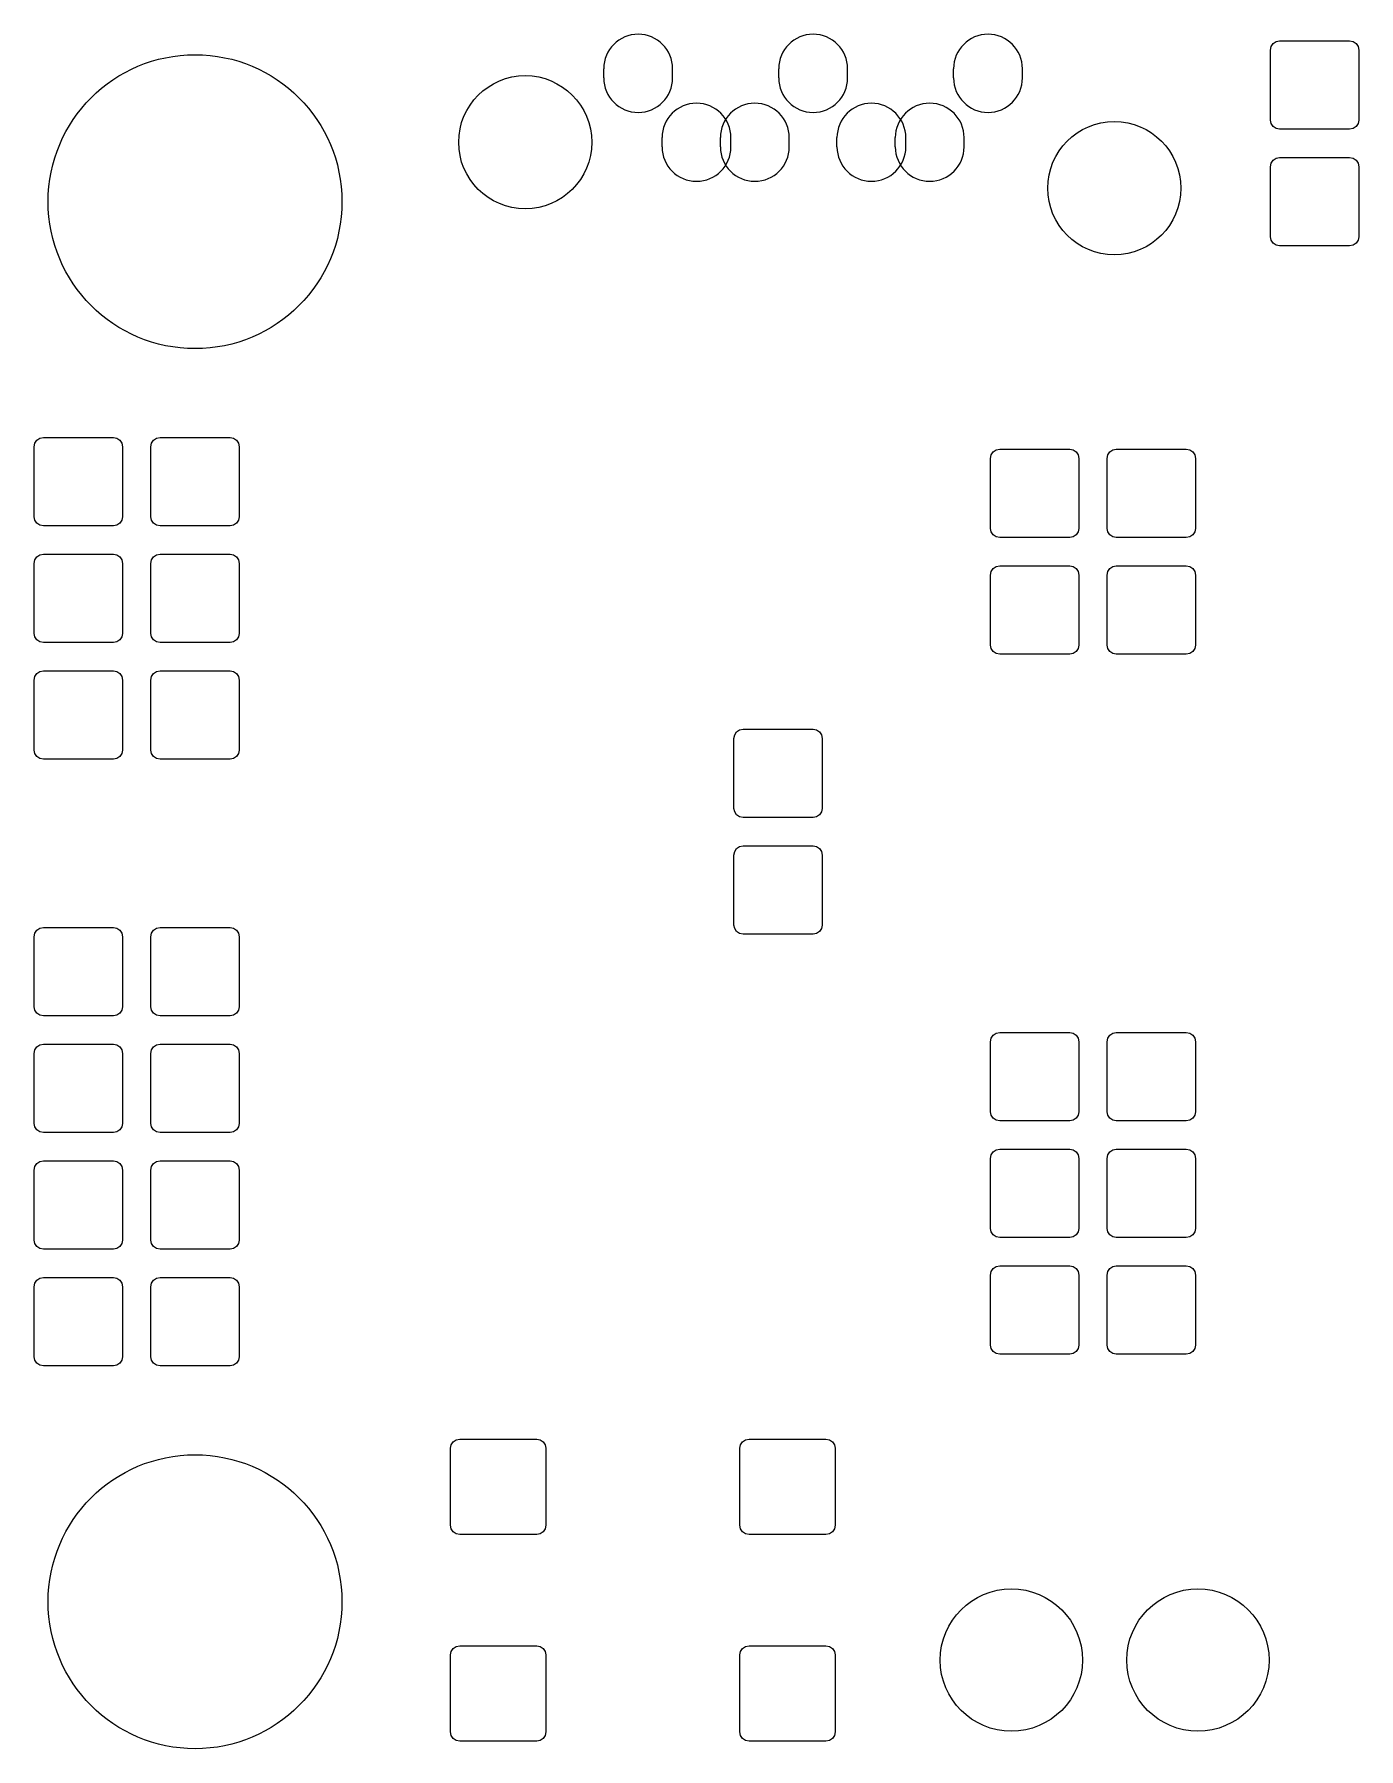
# Model space of a CAD drawing. Extents: x 6.25 to 8.53, y -5.53 to -4.05.
# Drawn here: x 6.252 to 7.388, y -5.516 to -4.047 of the extents above; entities that cross this region are included whole.
import ezdxf

# ---------------------------------------------------------------- set-up
doc = ezdxf.new("R2010")
doc.units = 0
doc.header["$MEASUREMENT"] = 0
doc.layers.add('BLACK', color=7, linetype='CONTINUOUS')

msp = doc.modelspace()

# ---------------------------------------------------------------- linework, layer by layer
at = {"layer": 'BLACK', "linetype": 'CONTINUOUS'}
for p, q in [((7.31273, -4.05699), (7.31443, -4.05443)), ((7.31443, -4.05443), (7.31699, -4.05273)), ((7.31699, -4.05273), (7.32, -4.05213)), ((7.32, -4.05213), (7.38, -4.05213)), ((7.38, -4.05213), (7.38301, -4.05273)), ((7.38301, -4.05273), (7.38557, -4.05443)), ((7.38557, -4.05443), (7.38727, -4.05699)), ((7.31213, -4.06), (7.31273, -4.05699)), ((7.31213, -4.12), (7.31213, -4.06)), ((7.38727, -4.05699), (7.38787, -4.06)), ((7.38787, -4.06), (7.38787, -4.12)), ((6.74047, -4.08394), (6.74047, -4.07606)), ((6.79953, -4.08394), (6.79953, -4.07606)), ((6.89047, -4.08394), (6.89047, -4.07606)), ((6.94953, -4.08394), (6.94953, -4.07606)), ((7.04047, -4.08394), (7.04047, -4.07606)), ((7.09953, -4.08394), (7.09953, -4.07606)), ((7.31273, -4.12301), (7.31213, -4.12)), ((7.31443, -4.12557), (7.31273, -4.12301)), ((7.31699, -4.12727), (7.31443, -4.12557)), ((7.32, -4.12787), (7.31699, -4.12727)), ((7.38, -4.12787), (7.32, -4.12787)), ((7.38301, -4.12727), (7.38, -4.12787)), ((7.38557, -4.12557), (7.38301, -4.12727)), ((7.38727, -4.12301), (7.38557, -4.12557)), ((7.38787, -4.12), (7.38727, -4.12301)), ((6.79047, -4.14299), (6.79047, -4.13512)), ((6.84047, -4.14299), (6.84047, -4.13512)), ((6.84953, -4.14299), (6.84953, -4.13512)), ((6.89953, -4.14299), (6.89953, -4.13512)), ((6.94047, -4.14299), (6.94047, -4.13512)), ((6.99047, -4.14299), (6.99047, -4.13512)), ((6.99953, -4.14299), (6.99953, -4.13512)), ((7.04953, -4.14299), (7.04953, -4.13512)), ((7.31213, -4.16), (7.31273, -4.15699)), ((7.31273, -4.15699), (7.31443, -4.15443)), ((7.31443, -4.15443), (7.31699, -4.15273)), ((7.31699, -4.15273), (7.32, -4.15213)), ((7.32, -4.15213), (7.38, -4.15213)), ((7.38, -4.15213), (7.38301, -4.15273)), ((7.38301, -4.15273), (7.38557, -4.15443)), ((7.38557, -4.15443), (7.38727, -4.15699)), ((7.38727, -4.15699), (7.38787, -4.16)), ((7.31213, -4.22), (7.31213, -4.16)), ((7.38787, -4.16), (7.38787, -4.22)), ((7.31273, -4.22301), (7.31213, -4.22)), ((7.31443, -4.22557), (7.31273, -4.22301)), ((7.31699, -4.22727), (7.31443, -4.22557)), ((7.32, -4.22787), (7.31699, -4.22727)), ((7.38, -4.22787), (7.32, -4.22787)), ((7.38301, -4.22727), (7.38, -4.22787)), ((7.38557, -4.22557), (7.38301, -4.22727)), ((7.38727, -4.22301), (7.38557, -4.22557)), ((7.38787, -4.22), (7.38727, -4.22301)), ((6.25443, -4.39443), (6.25699, -4.39273)), ((6.25699, -4.39273), (6.26, -4.39213)), ((6.26, -4.39213), (6.32, -4.39213)), ((6.32, -4.39213), (6.32301, -4.39273)), ((6.32301, -4.39273), (6.32557, -4.39443)), ((6.35443, -4.39443), (6.35699, -4.39273)), ((6.35699, -4.39273), (6.36, -4.39213)), ((6.36, -4.39213), (6.42, -4.39213)), ((6.42, -4.39213), (6.42301, -4.39273)), ((6.42301, -4.39273), (6.42557, -4.39443)), ((6.25213, -4.4), (6.25273, -4.39699)), ((6.25213, -4.46), (6.25213, -4.4)), ((6.25273, -4.39699), (6.25443, -4.39443)), ((6.32557, -4.39443), (6.32727, -4.39699)), ((6.32727, -4.39699), (6.32787, -4.4)), ((6.32787, -4.4), (6.32787, -4.46)), ((6.35213, -4.4), (6.35273, -4.39699)), ((6.35213, -4.46), (6.35213, -4.4)), ((6.35273, -4.39699), (6.35443, -4.39443)), ((6.42557, -4.39443), (6.42727, -4.39699)), ((6.42727, -4.39699), (6.42787, -4.4)), ((6.42787, -4.4), (6.42787, -4.46)), ((7.07213, -4.41), (7.07273, -4.40699)), ((7.07273, -4.40699), (7.07443, -4.40443)), ((7.07443, -4.40443), (7.07699, -4.40273)), ((7.07699, -4.40273), (7.08, -4.40213)), ((7.08, -4.40213), (7.14, -4.40213)), ((7.14, -4.40213), (7.14301, -4.40273)), ((7.14301, -4.40273), (7.14557, -4.40443)), ((7.14557, -4.40443), (7.14727, -4.40699)), ((7.14727, -4.40699), (7.14787, -4.41)), ((7.17213, -4.41), (7.17273, -4.40699)), ((7.17273, -4.40699), (7.17443, -4.40443)), ((7.17443, -4.40443), (7.17699, -4.40273)), ((7.17699, -4.40273), (7.18, -4.40213)), ((7.18, -4.40213), (7.24, -4.40213)), ((7.24, -4.40213), (7.24301, -4.40273)), ((7.24301, -4.40273), (7.24557, -4.40443)), ((7.24557, -4.40443), (7.24727, -4.40699)), ((7.24727, -4.40699), (7.24787, -4.41)), ((7.07213, -4.47), (7.07213, -4.41)), ((7.14787, -4.41), (7.14787, -4.47)), ((7.17213, -4.47), (7.17213, -4.41)), ((7.24787, -4.41), (7.24787, -4.47)), ((6.25273, -4.46301), (6.25213, -4.46)), ((6.25443, -4.46557), (6.25273, -4.46301)), ((6.25699, -4.46727), (6.25443, -4.46557)), ((6.32557, -4.46557), (6.32301, -4.46727)), ((6.32727, -4.46301), (6.32557, -4.46557)), ((6.32787, -4.46), (6.32727, -4.46301)), ((6.35273, -4.46301), (6.35213, -4.46)), ((6.35443, -4.46557), (6.35273, -4.46301)), ((6.35699, -4.46727), (6.35443, -4.46557)), ((6.42557, -4.46557), (6.42301, -4.46727)), ((6.42727, -4.46301), (6.42557, -4.46557)), ((6.42787, -4.46), (6.42727, -4.46301)), ((6.26, -4.46787), (6.25699, -4.46727)), ((6.32, -4.46787), (6.26, -4.46787)), ((6.32301, -4.46727), (6.32, -4.46787)), ((6.36, -4.46787), (6.35699, -4.46727)), ((6.42, -4.46787), (6.36, -4.46787)), ((6.42301, -4.46727), (6.42, -4.46787)), ((7.07273, -4.47301), (7.07213, -4.47)), ((7.07443, -4.47557), (7.07273, -4.47301)), ((7.07699, -4.47727), (7.07443, -4.47557)), ((7.08, -4.47787), (7.07699, -4.47727)), ((7.14, -4.47787), (7.08, -4.47787)), ((7.14301, -4.47727), (7.14, -4.47787)), ((7.14557, -4.47557), (7.14301, -4.47727)), ((7.14727, -4.47301), (7.14557, -4.47557)), ((7.14787, -4.47), (7.14727, -4.47301)), ((7.17273, -4.47301), (7.17213, -4.47)), ((7.17443, -4.47557), (7.17273, -4.47301)), ((7.17699, -4.47727), (7.17443, -4.47557)), ((7.18, -4.47787), (7.17699, -4.47727)), ((7.24, -4.47787), (7.18, -4.47787)), ((7.24301, -4.47727), (7.24, -4.47787)), ((7.24557, -4.47557), (7.24301, -4.47727)), ((7.24727, -4.47301), (7.24557, -4.47557)), ((7.24787, -4.47), (7.24727, -4.47301)), ((6.25273, -4.49699), (6.25443, -4.49443)), ((6.25443, -4.49443), (6.25699, -4.49273)), ((6.25699, -4.49273), (6.26, -4.49213)), ((6.26, -4.49213), (6.32, -4.49213)), ((6.32, -4.49213), (6.32301, -4.49273)), ((6.32301, -4.49273), (6.32557, -4.49443)), ((6.32557, -4.49443), (6.32727, -4.49699)), ((6.35273, -4.49699), (6.35443, -4.49443)), ((6.35443, -4.49443), (6.35699, -4.49273)), ((6.35699, -4.49273), (6.36, -4.49213)), ((6.36, -4.49213), (6.42, -4.49213)), ((6.42, -4.49213), (6.42301, -4.49273)), ((6.42301, -4.49273), (6.42557, -4.49443)), ((6.42557, -4.49443), (6.42727, -4.49699)), ((6.25213, -4.5), (6.25273, -4.49699)), ((6.25213, -4.56), (6.25213, -4.5)), ((6.32727, -4.49699), (6.32787, -4.5)), ((6.32787, -4.5), (6.32787, -4.56)), ((6.35213, -4.5), (6.35273, -4.49699)), ((6.35213, -4.56), (6.35213, -4.5)), ((6.42727, -4.49699), (6.42787, -4.5)), ((6.42787, -4.5), (6.42787, -4.56)), ((7.07213, -4.51), (7.07273, -4.50699)), ((7.07213, -4.57), (7.07213, -4.51)), ((7.07273, -4.50699), (7.07443, -4.50443)), ((7.07443, -4.50443), (7.07699, -4.50273)), ((7.07699, -4.50273), (7.08, -4.50213)), ((7.08, -4.50213), (7.14, -4.50213)), ((7.14, -4.50213), (7.14301, -4.50273)), ((7.14301, -4.50273), (7.14557, -4.50443)), ((7.14557, -4.50443), (7.14727, -4.50699)), ((7.14727, -4.50699), (7.14787, -4.51)), ((7.14787, -4.51), (7.14787, -4.57)), ((7.17213, -4.51), (7.17273, -4.50699)), ((7.17213, -4.57), (7.17213, -4.51)), ((7.17273, -4.50699), (7.17443, -4.50443)), ((7.17443, -4.50443), (7.17699, -4.50273)), ((7.17699, -4.50273), (7.18, -4.50213)), ((7.18, -4.50213), (7.24, -4.50213)), ((7.24, -4.50213), (7.24301, -4.50273)), ((7.24301, -4.50273), (7.24557, -4.50443)), ((7.24557, -4.50443), (7.24727, -4.50699)), ((7.24727, -4.50699), (7.24787, -4.51)), ((7.24787, -4.51), (7.24787, -4.57)), ((6.25273, -4.56301), (6.25213, -4.56)), ((6.25443, -4.56557), (6.25273, -4.56301)), ((6.25699, -4.56727), (6.25443, -4.56557)), ((6.26, -4.56787), (6.25699, -4.56727)), ((6.32, -4.56787), (6.26, -4.56787)), ((6.32301, -4.56727), (6.32, -4.56787)), ((6.32557, -4.56557), (6.32301, -4.56727)), ((6.32727, -4.56301), (6.32557, -4.56557)), ((6.32787, -4.56), (6.32727, -4.56301)), ((6.35273, -4.56301), (6.35213, -4.56)), ((6.35443, -4.56557), (6.35273, -4.56301)), ((6.35699, -4.56727), (6.35443, -4.56557)), ((6.36, -4.56787), (6.35699, -4.56727)), ((6.42, -4.56787), (6.36, -4.56787)), ((6.42301, -4.56727), (6.42, -4.56787)), ((6.42557, -4.56557), (6.42301, -4.56727)), ((6.42727, -4.56301), (6.42557, -4.56557)), ((6.42787, -4.56), (6.42727, -4.56301)), ((7.07273, -4.57301), (7.07213, -4.57)), ((7.07443, -4.57557), (7.07273, -4.57301)), ((7.07699, -4.57727), (7.07443, -4.57557)), ((7.08, -4.57787), (7.07699, -4.57727)), ((7.14, -4.57787), (7.08, -4.57787)), ((7.14301, -4.57727), (7.14, -4.57787)), ((7.14557, -4.57557), (7.14301, -4.57727)), ((7.14727, -4.57301), (7.14557, -4.57557)), ((7.14787, -4.57), (7.14727, -4.57301)), ((7.17273, -4.57301), (7.17213, -4.57)), ((7.17443, -4.57557), (7.17273, -4.57301)), ((7.17699, -4.57727), (7.17443, -4.57557)), ((7.18, -4.57787), (7.17699, -4.57727)), ((7.24, -4.57787), (7.18, -4.57787)), ((7.24301, -4.57727), (7.24, -4.57787)), ((7.24557, -4.57557), (7.24301, -4.57727)), ((7.24727, -4.57301), (7.24557, -4.57557)), ((7.24787, -4.57), (7.24727, -4.57301)), ((6.25213, -4.6), (6.25273, -4.59699)), ((6.25273, -4.59699), (6.25443, -4.59443)), ((6.25443, -4.59443), (6.25699, -4.59273)), ((6.25699, -4.59273), (6.26, -4.59213)), ((6.26, -4.59213), (6.32, -4.59213)), ((6.32, -4.59213), (6.32301, -4.59273)), ((6.32301, -4.59273), (6.32557, -4.59443)), ((6.32557, -4.59443), (6.32727, -4.59699)), ((6.32727, -4.59699), (6.32787, -4.6)), ((6.35213, -4.6), (6.35273, -4.59699)), ((6.35273, -4.59699), (6.35443, -4.59443)), ((6.35443, -4.59443), (6.35699, -4.59273)), ((6.35699, -4.59273), (6.36, -4.59213)), ((6.36, -4.59213), (6.42, -4.59213)), ((6.42, -4.59213), (6.42301, -4.59273)), ((6.42301, -4.59273), (6.42557, -4.59443)), ((6.42557, -4.59443), (6.42727, -4.59699)), ((6.42727, -4.59699), (6.42787, -4.6)), ((6.25213, -4.66), (6.25213, -4.6)), ((6.32787, -4.6), (6.32787, -4.66)), ((6.35213, -4.66), (6.35213, -4.6)), ((6.42787, -4.6), (6.42787, -4.66)), ((6.85443, -4.64443), (6.85699, -4.64273)), ((6.85699, -4.64273), (6.86, -4.64213)), ((6.86, -4.64213), (6.92, -4.64213)), ((6.92, -4.64213), (6.92301, -4.64273)), ((6.92301, -4.64273), (6.92557, -4.64443)), ((6.85213, -4.65), (6.85273, -4.64699)), ((6.85213, -4.71), (6.85213, -4.65)), ((6.85273, -4.64699), (6.85443, -4.64443)), ((6.92557, -4.64443), (6.92727, -4.64699)), ((6.92727, -4.64699), (6.92787, -4.65)), ((6.92787, -4.65), (6.92787, -4.71)), ((6.25273, -4.66301), (6.25213, -4.66)), ((6.25443, -4.66557), (6.25273, -4.66301)), ((6.25699, -4.66727), (6.25443, -4.66557)), ((6.26, -4.66787), (6.25699, -4.66727)), ((6.32, -4.66787), (6.26, -4.66787)), ((6.32301, -4.66727), (6.32, -4.66787)), ((6.32557, -4.66557), (6.32301, -4.66727)), ((6.32727, -4.66301), (6.32557, -4.66557)), ((6.32787, -4.66), (6.32727, -4.66301)), ((6.35273, -4.66301), (6.35213, -4.66)), ((6.35443, -4.66557), (6.35273, -4.66301)), ((6.35699, -4.66727), (6.35443, -4.66557)), ((6.36, -4.66787), (6.35699, -4.66727)), ((6.42, -4.66787), (6.36, -4.66787)), ((6.42301, -4.66727), (6.42, -4.66787)), ((6.42557, -4.66557), (6.42301, -4.66727)), ((6.42727, -4.66301), (6.42557, -4.66557)), ((6.42787, -4.66), (6.42727, -4.66301)), ((6.85273, -4.71301), (6.85213, -4.71)), ((6.85443, -4.71557), (6.85273, -4.71301)), ((6.85699, -4.71727), (6.85443, -4.71557)), ((6.92557, -4.71557), (6.92301, -4.71727)), ((6.92727, -4.71301), (6.92557, -4.71557)), ((6.92787, -4.71), (6.92727, -4.71301)), ((6.86, -4.71787), (6.85699, -4.71727)), ((6.92, -4.71787), (6.86, -4.71787)), ((6.92301, -4.71727), (6.92, -4.71787)), ((6.85273, -4.74699), (6.85443, -4.74443)), ((6.85443, -4.74443), (6.85699, -4.74273)), ((6.85699, -4.74273), (6.86, -4.74213)), ((6.86, -4.74213), (6.92, -4.74213)), ((6.92, -4.74213), (6.92301, -4.74273)), ((6.92301, -4.74273), (6.92557, -4.74443)), ((6.92557, -4.74443), (6.92727, -4.74699)), ((6.85213, -4.75), (6.85273, -4.74699)), ((6.85213, -4.81), (6.85213, -4.75)), ((6.92727, -4.74699), (6.92787, -4.75)), ((6.92787, -4.75), (6.92787, -4.81)), ((6.25213, -4.82), (6.25273, -4.81699)), ((6.25273, -4.81699), (6.25443, -4.81443)), ((6.25443, -4.81443), (6.25699, -4.81273)), ((6.25699, -4.81273), (6.26, -4.81213)), ((6.26, -4.81213), (6.32, -4.81213)), ((6.32, -4.81213), (6.32301, -4.81273)), ((6.32301, -4.81273), (6.32557, -4.81443)), ((6.32557, -4.81443), (6.32727, -4.81699)), ((6.32727, -4.81699), (6.32787, -4.82)), ((6.35213, -4.82), (6.35273, -4.81699)), ((6.35273, -4.81699), (6.35443, -4.81443)), ((6.35443, -4.81443), (6.35699, -4.81273)), ((6.35699, -4.81273), (6.36, -4.81213)), ((6.36, -4.81213), (6.42, -4.81213)), ((6.42, -4.81213), (6.42301, -4.81273)), ((6.42301, -4.81273), (6.42557, -4.81443)), ((6.42557, -4.81443), (6.42727, -4.81699)), ((6.42727, -4.81699), (6.42787, -4.82)), ((6.85273, -4.81301), (6.85213, -4.81)), ((6.85443, -4.81557), (6.85273, -4.81301)), ((6.85699, -4.81727), (6.85443, -4.81557)), ((6.86, -4.81787), (6.85699, -4.81727)), ((6.92, -4.81787), (6.86, -4.81787)), ((6.92301, -4.81727), (6.92, -4.81787)), ((6.92557, -4.81557), (6.92301, -4.81727)), ((6.92727, -4.81301), (6.92557, -4.81557)), ((6.92787, -4.81), (6.92727, -4.81301)), ((6.25213, -4.88), (6.25213, -4.82)), ((6.32787, -4.82), (6.32787, -4.88)), ((6.35213, -4.88), (6.35213, -4.82)), ((6.42787, -4.82), (6.42787, -4.88)), ((6.25273, -4.88301), (6.25213, -4.88)), ((6.25443, -4.88557), (6.25273, -4.88301)), ((6.25699, -4.88727), (6.25443, -4.88557)), ((6.26, -4.88787), (6.25699, -4.88727)), ((6.32, -4.88787), (6.26, -4.88787)), ((6.32301, -4.88727), (6.32, -4.88787)), ((6.32557, -4.88557), (6.32301, -4.88727)), ((6.32727, -4.88301), (6.32557, -4.88557)), ((6.32787, -4.88), (6.32727, -4.88301)), ((6.35273, -4.88301), (6.35213, -4.88)), ((6.35443, -4.88557), (6.35273, -4.88301)), ((6.35699, -4.88727), (6.35443, -4.88557)), ((6.36, -4.88787), (6.35699, -4.88727)), ((6.42, -4.88787), (6.36, -4.88787)), ((6.42301, -4.88727), (6.42, -4.88787)), ((6.42557, -4.88557), (6.42301, -4.88727)), ((6.42727, -4.88301), (6.42557, -4.88557)), ((6.42787, -4.88), (6.42727, -4.88301)), ((7.07213, -4.91), (7.07273, -4.90699)), ((7.07273, -4.90699), (7.07443, -4.90443)), ((7.07443, -4.90443), (7.07699, -4.90273)), ((7.07699, -4.90273), (7.08, -4.90213)), ((7.08, -4.90213), (7.14, -4.90213)), ((7.14, -4.90213), (7.14301, -4.90273)), ((7.14301, -4.90273), (7.14557, -4.90443)), ((7.14557, -4.90443), (7.14727, -4.90699)), ((7.14727, -4.90699), (7.14787, -4.91)), ((7.17213, -4.91), (7.17273, -4.90699)), ((7.17273, -4.90699), (7.17443, -4.90443)), ((7.17443, -4.90443), (7.17699, -4.90273)), ((7.17699, -4.90273), (7.18, -4.90213)), ((7.18, -4.90213), (7.24, -4.90213)), ((7.24, -4.90213), (7.24301, -4.90273)), ((7.24301, -4.90273), (7.24557, -4.90443)), ((7.24557, -4.90443), (7.24727, -4.90699)), ((7.24727, -4.90699), (7.24787, -4.91)), ((6.25213, -4.92), (6.25273, -4.91699)), ((6.25213, -4.98), (6.25213, -4.92)), ((6.25273, -4.91699), (6.25443, -4.91443)), ((6.25443, -4.91443), (6.25699, -4.91273)), ((6.25699, -4.91273), (6.26, -4.91213)), ((6.26, -4.91213), (6.32, -4.91213)), ((6.32, -4.91213), (6.32301, -4.91273)), ((6.32301, -4.91273), (6.32557, -4.91443)), ((6.32557, -4.91443), (6.32727, -4.91699)), ((6.32727, -4.91699), (6.32787, -4.92)), ((6.32787, -4.92), (6.32787, -4.98)), ((6.35213, -4.92), (6.35273, -4.91699)), ((6.35213, -4.98), (6.35213, -4.92)), ((6.35273, -4.91699), (6.35443, -4.91443)), ((6.35443, -4.91443), (6.35699, -4.91273)), ((6.35699, -4.91273), (6.36, -4.91213)), ((6.36, -4.91213), (6.42, -4.91213)), ((6.42, -4.91213), (6.42301, -4.91273)), ((6.42301, -4.91273), (6.42557, -4.91443)), ((6.42557, -4.91443), (6.42727, -4.91699)), ((6.42727, -4.91699), (6.42787, -4.92)), ((6.42787, -4.92), (6.42787, -4.98)), ((7.07213, -4.97), (7.07213, -4.91)), ((7.14787, -4.91), (7.14787, -4.97)), ((7.17213, -4.97), (7.17213, -4.91)), ((7.24787, -4.91), (7.24787, -4.97)), ((6.25273, -4.98301), (6.25213, -4.98)), ((6.32787, -4.98), (6.32727, -4.98301)), ((6.35273, -4.98301), (6.35213, -4.98)), ((6.42787, -4.98), (6.42727, -4.98301)), ((7.07273, -4.97301), (7.07213, -4.97)), ((7.07443, -4.97557), (7.07273, -4.97301)), ((7.07699, -4.97727), (7.07443, -4.97557)), ((7.08, -4.97787), (7.07699, -4.97727)), ((7.14, -4.97787), (7.08, -4.97787)), ((7.14301, -4.97727), (7.14, -4.97787)), ((7.14557, -4.97557), (7.14301, -4.97727)), ((7.14727, -4.97301), (7.14557, -4.97557)), ((7.14787, -4.97), (7.14727, -4.97301)), ((7.17273, -4.97301), (7.17213, -4.97)), ((7.17443, -4.97557), (7.17273, -4.97301)), ((7.17699, -4.97727), (7.17443, -4.97557)), ((7.18, -4.97787), (7.17699, -4.97727)), ((7.24, -4.97787), (7.18, -4.97787)), ((7.24301, -4.97727), (7.24, -4.97787)), ((7.24557, -4.97557), (7.24301, -4.97727)), ((7.24727, -4.97301), (7.24557, -4.97557)), ((7.24787, -4.97), (7.24727, -4.97301)), ((6.25443, -4.98557), (6.25273, -4.98301)), ((6.25699, -4.98727), (6.25443, -4.98557)), ((6.26, -4.98787), (6.25699, -4.98727)), ((6.32, -4.98787), (6.26, -4.98787)), ((6.32301, -4.98727), (6.32, -4.98787)), ((6.32557, -4.98557), (6.32301, -4.98727)), ((6.32727, -4.98301), (6.32557, -4.98557)), ((6.35443, -4.98557), (6.35273, -4.98301)), ((6.35699, -4.98727), (6.35443, -4.98557)), ((6.36, -4.98787), (6.35699, -4.98727)), ((6.42, -4.98787), (6.36, -4.98787)), ((6.42301, -4.98727), (6.42, -4.98787)), ((6.42557, -4.98557), (6.42301, -4.98727)), ((6.42727, -4.98301), (6.42557, -4.98557)), ((7.07213, -5.01), (7.07273, -5.00699)), ((7.07213, -5.07), (7.07213, -5.01)), ((7.07273, -5.00699), (7.07443, -5.00443)), ((7.07443, -5.00443), (7.07699, -5.00273)), ((7.07699, -5.00273), (7.08, -5.00213)), ((7.08, -5.00213), (7.14, -5.00213)), ((7.14, -5.00213), (7.14301, -5.00273)), ((7.14301, -5.00273), (7.14557, -5.00443)), ((7.14557, -5.00443), (7.14727, -5.00699)), ((7.14727, -5.00699), (7.14787, -5.01)), ((7.14787, -5.01), (7.14787, -5.07)), ((7.17213, -5.01), (7.17273, -5.00699)), ((7.17213, -5.07), (7.17213, -5.01)), ((7.17273, -5.00699), (7.17443, -5.00443)), ((7.17443, -5.00443), (7.17699, -5.00273)), ((7.17699, -5.00273), (7.18, -5.00213)), ((7.18, -5.00213), (7.24, -5.00213)), ((7.24, -5.00213), (7.24301, -5.00273)), ((7.24301, -5.00273), (7.24557, -5.00443)), ((7.24557, -5.00443), (7.24727, -5.00699)), ((7.24727, -5.00699), (7.24787, -5.01)), ((7.24787, -5.01), (7.24787, -5.07)), ((6.25213, -5.02), (6.25273, -5.01699)), ((6.25213, -5.08), (6.25213, -5.02)), ((6.25273, -5.01699), (6.25443, -5.01443)), ((6.25443, -5.01443), (6.25699, -5.01273)), ((6.25699, -5.01273), (6.26, -5.01213)), ((6.26, -5.01213), (6.32, -5.01213)), ((6.32, -5.01213), (6.32301, -5.01273)), ((6.32301, -5.01273), (6.32557, -5.01443)), ((6.32557, -5.01443), (6.32727, -5.01699)), ((6.32727, -5.01699), (6.32787, -5.02)), ((6.32787, -5.02), (6.32787, -5.08)), ((6.35213, -5.02), (6.35273, -5.01699)), ((6.35213, -5.08), (6.35213, -5.02)), ((6.35273, -5.01699), (6.35443, -5.01443)), ((6.35443, -5.01443), (6.35699, -5.01273)), ((6.35699, -5.01273), (6.36, -5.01213)), ((6.36, -5.01213), (6.42, -5.01213)), ((6.42, -5.01213), (6.42301, -5.01273)), ((6.42301, -5.01273), (6.42557, -5.01443)), ((6.42557, -5.01443), (6.42727, -5.01699)), ((6.42727, -5.01699), (6.42787, -5.02)), ((6.42787, -5.02), (6.42787, -5.08)), ((6.25273, -5.08301), (6.25213, -5.08)), ((6.25443, -5.08557), (6.25273, -5.08301)), ((6.32727, -5.08301), (6.32557, -5.08557)), ((6.32787, -5.08), (6.32727, -5.08301)), ((6.35273, -5.08301), (6.35213, -5.08)), ((6.35443, -5.08557), (6.35273, -5.08301)), ((6.42727, -5.08301), (6.42557, -5.08557)), ((6.42787, -5.08), (6.42727, -5.08301)), ((7.07273, -5.07301), (7.07213, -5.07)), ((7.07443, -5.07557), (7.07273, -5.07301)), ((7.07699, -5.07727), (7.07443, -5.07557)), ((7.08, -5.07787), (7.07699, -5.07727)), ((7.14, -5.07787), (7.08, -5.07787)), ((7.14301, -5.07727), (7.14, -5.07787)), ((7.14557, -5.07557), (7.14301, -5.07727)), ((7.14727, -5.07301), (7.14557, -5.07557)), ((7.14787, -5.07), (7.14727, -5.07301)), ((7.17273, -5.07301), (7.17213, -5.07)), ((7.17443, -5.07557), (7.17273, -5.07301)), ((7.17699, -5.07727), (7.17443, -5.07557)), ((7.18, -5.07787), (7.17699, -5.07727)), ((7.24, -5.07787), (7.18, -5.07787)), ((7.24301, -5.07727), (7.24, -5.07787)), ((7.24557, -5.07557), (7.24301, -5.07727)), ((7.24727, -5.07301), (7.24557, -5.07557)), ((7.24787, -5.07), (7.24727, -5.07301)), ((6.25699, -5.08727), (6.25443, -5.08557)), ((6.26, -5.08787), (6.25699, -5.08727)), ((6.32, -5.08787), (6.26, -5.08787)), ((6.32301, -5.08727), (6.32, -5.08787)), ((6.32557, -5.08557), (6.32301, -5.08727)), ((6.35699, -5.08727), (6.35443, -5.08557)), ((6.36, -5.08787), (6.35699, -5.08727)), ((6.42, -5.08787), (6.36, -5.08787)), ((6.42301, -5.08727), (6.42, -5.08787)), ((6.42557, -5.08557), (6.42301, -5.08727)), ((6.25443, -5.11443), (6.25699, -5.11273)), ((6.25699, -5.11273), (6.26, -5.11213)), ((6.26, -5.11213), (6.32, -5.11213)), ((6.32, -5.11213), (6.32301, -5.11273)), ((6.32301, -5.11273), (6.32557, -5.11443)), ((6.35443, -5.11443), (6.35699, -5.11273)), ((6.35699, -5.11273), (6.36, -5.11213)), ((6.36, -5.11213), (6.42, -5.11213)), ((6.42, -5.11213), (6.42301, -5.11273)), ((6.42301, -5.11273), (6.42557, -5.11443)), ((7.07213, -5.11), (7.07273, -5.10699)), ((7.07213, -5.17), (7.07213, -5.11)), ((7.07273, -5.10699), (7.07443, -5.10443)), ((7.07443, -5.10443), (7.07699, -5.10273)), ((7.07699, -5.10273), (7.08, -5.10213)), ((7.08, -5.10213), (7.14, -5.10213)), ((7.14, -5.10213), (7.14301, -5.10273)), ((7.14301, -5.10273), (7.14557, -5.10443)), ((7.14557, -5.10443), (7.14727, -5.10699)), ((7.14727, -5.10699), (7.14787, -5.11)), ((7.14787, -5.11), (7.14787, -5.17)), ((7.17213, -5.11), (7.17273, -5.10699)), ((7.17213, -5.17), (7.17213, -5.11)), ((7.17273, -5.10699), (7.17443, -5.10443)), ((7.17443, -5.10443), (7.17699, -5.10273)), ((7.17699, -5.10273), (7.18, -5.10213)), ((7.18, -5.10213), (7.24, -5.10213)), ((7.24, -5.10213), (7.24301, -5.10273)), ((7.24301, -5.10273), (7.24557, -5.10443)), ((7.24557, -5.10443), (7.24727, -5.10699)), ((7.24727, -5.10699), (7.24787, -5.11)), ((7.24787, -5.11), (7.24787, -5.17)), ((6.25213, -5.12), (6.25273, -5.11699)), ((6.25213, -5.18), (6.25213, -5.12)), ((6.25273, -5.11699), (6.25443, -5.11443)), ((6.32557, -5.11443), (6.32727, -5.11699)), ((6.32727, -5.11699), (6.32787, -5.12)), ((6.32787, -5.12), (6.32787, -5.18)), ((6.35213, -5.12), (6.35273, -5.11699)), ((6.35213, -5.18), (6.35213, -5.12)), ((6.35273, -5.11699), (6.35443, -5.11443)), ((6.42557, -5.11443), (6.42727, -5.11699)), ((6.42727, -5.11699), (6.42787, -5.12)), ((6.42787, -5.12), (6.42787, -5.18)), ((7.07273, -5.17301), (7.07213, -5.17)), ((7.14787, -5.17), (7.14727, -5.17301)), ((7.17273, -5.17301), (7.17213, -5.17)), ((7.24787, -5.17), (7.24727, -5.17301)), ((6.25273, -5.18301), (6.25213, -5.18)), ((6.25443, -5.18557), (6.25273, -5.18301)), ((6.25699, -5.18727), (6.25443, -5.18557)), ((6.32557, -5.18557), (6.32301, -5.18727)), ((6.32727, -5.18301), (6.32557, -5.18557)), ((6.32787, -5.18), (6.32727, -5.18301)), ((6.35273, -5.18301), (6.35213, -5.18)), ((6.35443, -5.18557), (6.35273, -5.18301)), ((6.35699, -5.18727), (6.35443, -5.18557)), ((6.42557, -5.18557), (6.42301, -5.18727)), ((6.42727, -5.18301), (6.42557, -5.18557)), ((6.42787, -5.18), (6.42727, -5.18301)), ((7.07443, -5.17557), (7.07273, -5.17301)), ((7.07699, -5.17727), (7.07443, -5.17557)), ((7.08, -5.17787), (7.07699, -5.17727)), ((7.14, -5.17787), (7.08, -5.17787)), ((7.14301, -5.17727), (7.14, -5.17787)), ((7.14557, -5.17557), (7.14301, -5.17727)), ((7.14727, -5.17301), (7.14557, -5.17557)), ((7.17443, -5.17557), (7.17273, -5.17301)), ((7.17699, -5.17727), (7.17443, -5.17557)), ((7.18, -5.17787), (7.17699, -5.17727)), ((7.24, -5.17787), (7.18, -5.17787)), ((7.24301, -5.17727), (7.24, -5.17787)), ((7.24557, -5.17557), (7.24301, -5.17727)), ((7.24727, -5.17301), (7.24557, -5.17557)), ((6.26, -5.18787), (6.25699, -5.18727)), ((6.32, -5.18787), (6.26, -5.18787)), ((6.32301, -5.18727), (6.32, -5.18787)), ((6.36, -5.18787), (6.35699, -5.18727)), ((6.42, -5.18787), (6.36, -5.18787)), ((6.42301, -5.18727), (6.42, -5.18787)), ((6.60911, -5.25842), (6.60971, -5.2554)), ((6.60911, -5.32442), (6.60911, -5.25842)), ((6.60971, -5.2554), (6.61142, -5.25285)), ((6.61142, -5.25285), (6.61397, -5.25114)), ((6.61397, -5.25114), (6.61698, -5.25054)), ((6.61698, -5.25054), (6.68298, -5.25054)), ((6.68298, -5.25054), (6.686, -5.25114)), ((6.686, -5.25114), (6.68855, -5.25285)), ((6.68855, -5.25285), (6.69026, -5.2554)), ((6.69026, -5.2554), (6.69086, -5.25842)), ((6.69086, -5.25842), (6.69086, -5.32442)), ((6.85714, -5.25842), (6.85774, -5.2554)), ((6.85714, -5.32442), (6.85714, -5.25842)), ((6.85774, -5.2554), (6.85945, -5.25285)), ((6.85945, -5.25285), (6.862, -5.25114)), ((6.862, -5.25114), (6.86502, -5.25054)), ((6.86502, -5.25054), (6.93102, -5.25054)), ((6.93102, -5.25054), (6.93403, -5.25114)), ((6.93403, -5.25114), (6.93658, -5.25285)), ((6.93658, -5.25285), (6.93829, -5.2554)), ((6.93829, -5.2554), (6.93889, -5.25842)), ((6.93889, -5.25842), (6.93889, -5.32442)), ((6.60971, -5.32743), (6.60911, -5.32442)), ((6.61142, -5.32999), (6.60971, -5.32743)), ((6.61397, -5.33169), (6.61142, -5.32999)), ((6.61698, -5.33229), (6.61397, -5.33169)), ((6.68298, -5.33229), (6.61698, -5.33229)), ((6.686, -5.33169), (6.68298, -5.33229)), ((6.68855, -5.32999), (6.686, -5.33169)), ((6.69026, -5.32743), (6.68855, -5.32999)), ((6.69086, -5.32442), (6.69026, -5.32743)), ((6.85774, -5.32743), (6.85714, -5.32442)), ((6.85945, -5.32999), (6.85774, -5.32743)), ((6.862, -5.33169), (6.85945, -5.32999)), ((6.86502, -5.33229), (6.862, -5.33169)), ((6.93102, -5.33229), (6.86502, -5.33229)), ((6.93403, -5.33169), (6.93102, -5.33229)), ((6.93658, -5.32999), (6.93403, -5.33169)), ((6.93829, -5.32743), (6.93658, -5.32999)), ((6.93889, -5.32442), (6.93829, -5.32743)), ((6.60911, -5.43558), (6.60971, -5.43257)), ((6.60911, -5.50158), (6.60911, -5.43558)), ((6.60971, -5.43257), (6.61142, -5.43001)), ((6.61142, -5.43001), (6.61397, -5.42831)), ((6.61397, -5.42831), (6.61698, -5.42771)), ((6.61698, -5.42771), (6.68298, -5.42771)), ((6.68298, -5.42771), (6.686, -5.42831)), ((6.686, -5.42831), (6.68855, -5.43001)), ((6.68855, -5.43001), (6.69026, -5.43257)), ((6.69026, -5.43257), (6.69086, -5.43558)), ((6.69086, -5.43558), (6.69086, -5.50158)), ((6.85714, -5.43558), (6.85774, -5.43257)), ((6.85714, -5.50158), (6.85714, -5.43558)), ((6.85774, -5.43257), (6.85945, -5.43001)), ((6.85945, -5.43001), (6.862, -5.42831)), ((6.862, -5.42831), (6.86502, -5.42771)), ((6.86502, -5.42771), (6.93102, -5.42771)), ((6.93102, -5.42771), (6.93403, -5.42831)), ((6.93403, -5.42831), (6.93658, -5.43001)), ((6.93658, -5.43001), (6.93829, -5.43257)), ((6.93829, -5.43257), (6.93889, -5.43558)), ((6.93889, -5.43558), (6.93889, -5.50158)), ((6.60971, -5.5046), (6.60911, -5.50158)), ((6.61142, -5.50715), (6.60971, -5.5046)), ((6.61397, -5.50886), (6.61142, -5.50715)), ((6.61698, -5.50946), (6.61397, -5.50886)), ((6.68298, -5.50946), (6.61698, -5.50946)), ((6.686, -5.50886), (6.68298, -5.50946)), ((6.68855, -5.50715), (6.686, -5.50886)), ((6.69026, -5.5046), (6.68855, -5.50715)), ((6.69086, -5.50158), (6.69026, -5.5046)), ((6.85774, -5.5046), (6.85714, -5.50158)), ((6.85945, -5.50715), (6.85774, -5.5046)), ((6.862, -5.50886), (6.85945, -5.50715)), ((6.86502, -5.50946), (6.862, -5.50886)), ((6.93102, -5.50946), (6.86502, -5.50946)), ((6.93403, -5.50886), (6.93102, -5.50946)), ((6.93658, -5.50715), (6.93403, -5.50886)), ((6.93829, -5.5046), (6.93658, -5.50715)), ((6.93889, -5.50158), (6.93829, -5.5046))]:
    msp.add_line(p, q, dxfattribs=at)
at = {"layer": 'BLACK'}
for centre, radius in [((6.39, -4.19), 0.12598), ((6.67315, -4.13906), 0.05709), ((7.17827, -4.17843), 0.05709), ((6.39, -5.39), 0.12598), ((7.09, -5.44), 0.06102), ((7.25, -5.44), 0.06102)]:
    msp.add_circle(centre, radius, dxfattribs=at)
for centre, start, end in [((6.77, -4.07606), 360, 540), ((6.92, -4.07606), 360, 540), ((7.07, -4.07606), 360, 540), ((6.77, -4.08394), 180, 360), ((6.92, -4.08394), 180, 360), ((7.07, -4.08394), 180, 360), ((6.82, -4.13512), 360, 540), ((6.87, -4.13512), 360, 540), ((6.97, -4.13512), 360, 540), ((7.02, -4.13512), 360, 540), ((6.82, -4.14299), 180, 360), ((6.87, -4.14299), 180, 360), ((6.97, -4.14299), 180, 360), ((7.02, -4.14299), 180, 360)]:
    msp.add_arc(centre, 0.02953, start, end, dxfattribs=at)

doc.saveas('drawing.dxf')
